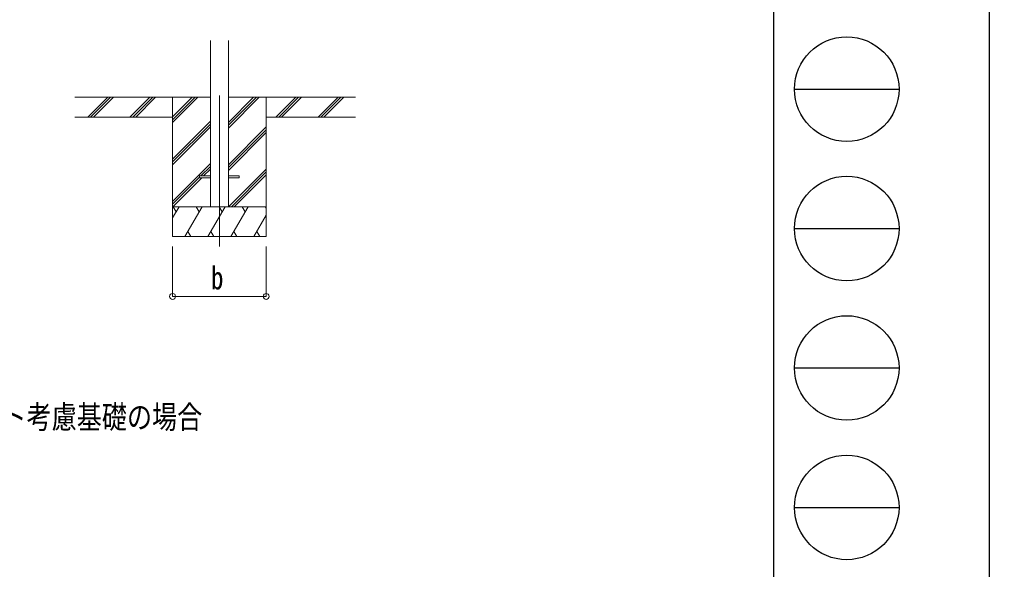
# Model space of a CAD drawing. Units: millimetres, scale not verified. Extents: x -14718 to 14718, y -10395 to 10395.
# Drawn here: x 9845 to 14718, y -8187 to -5425 of the extents above; entities that cross this region are included whole.
import ezdxf
from ezdxf.enums import TextEntityAlignment as Align

# ---------------------------------------------------------------- set-up
doc = ezdxf.new("R2010")
doc.units = ezdxf.units.MM
doc.header["$LTSCALE"] = 40
doc.layers.add('0-2_USER1', color=92, linetype='Continuous')
doc.layers.add('0-7_YKK_ZWAK', color=134, linetype='Continuous')
for name, color, linetype, lineweight in [('0-3_YKK_12', 40, 'Continuous', 18), ('0-4_YKK_13', 120, 'Continuous', 18), ('0-5_YKK_A1', 120, 'Continuous', 18), ('0-6_YKK_D', 200, 'Continuous', 18)]:
    doc.layers.add(name, color=color, linetype=linetype, lineweight=lineweight)
doc.styles.add('ＭＳ ゴシック', font='')
doc.styles.get('ＭＳ ゴシック').set_extended_font_data('MS Gothic')

msp = doc.modelspace()

# ---------------------------------------------------------------- linework, layer by layer
at = {"layer": '0-3_YKK_12'}
msp.add_line((10849.32, -5806.44), (10849.32, -6565.64), dxfattribs=at)
at = {"layer": '0-4_YKK_13'}
for p, q in [((10749.32, -6211.14), (10749.32, -6220.14)), ((10749.32, -6211.14), (10804.12, -6211.14)), ((10749.32, -6220.14), (10804.12, -6220.14)), ((10894.52, -6211.14), (10949.32, -6211.14)), ((10894.52, -6220.14), (10949.32, -6220.14)), ((10949.32, -6211.14), (10949.32, -6220.14))]:
    msp.add_line(p, q, dxfattribs=at)
at = {"layer": '0-5_YKK_A1'}
for p, q in [((10804.12, -5530.29), (10804.12, -6365.64)), ((10894.52, -5530.29), (10894.52, -6365.64)), ((10804.12, -5815.64), (10123.37, -5815.64)), ((10190.06, -5914.24), (10288.66, -5815.64)), ((10202.8, -5915.64), (10302.8, -5815.64)), ((10216.94, -5915.64), (10316.94, -5815.64)), ((10402.19, -5914.24), (10500.79, -5815.64)), ((10414.93, -5915.64), (10514.93, -5815.64)), ((10429.07, -5915.64), (10529.07, -5815.64)), ((10614.32, -5815.64), (10614.32, -6515.64)), ((10614.32, -5942.52), (10741.21, -5815.64)), ((10614.32, -5928.38), (10727.06, -5815.64)), ((10614.32, -5914.24), (10712.92, -5815.64)), ((10894.52, -5970.69), (11049.57, -5815.64)), ((10894.52, -5956.55), (11035.43, -5815.64)), ((10894.52, -5942.41), (11021.29, -5815.64)), ((10894.52, -5815.64), (11532.53, -5815.64)), ((11084.32, -5815.64), (11084.32, -6515.64)), ((11133.42, -5915.64), (11233.42, -5815.64)), ((11147.56, -5915.64), (11247.56, -5815.64)), ((11161.71, -5915.64), (11261.71, -5815.64)), ((11345.55, -5915.64), (11445.55, -5815.64)), ((11359.7, -5915.64), (11459.7, -5815.64)), ((11373.84, -5915.64), (11473.84, -5815.64)), ((10614.32, -5915.64), (10123.37, -5915.64)), ((10614.32, -6126.37), (10804.12, -5936.57)), ((11084.32, -5915.64), (11532.53, -5915.64)), ((10614.32, -6140.51), (10804.12, -5950.71)), ((10614.32, -6154.66), (10804.12, -5964.86)), ((10894.52, -6154.54), (11084.32, -5964.74)), ((10894.52, -6168.68), (11084.32, -5978.88)), ((10894.52, -6182.82), (11084.32, -5993.02)), ((10614.32, -6338.5), (10804.12, -6148.7)), ((10755.83, -6211.14), (10804.12, -6162.85)), ((10769.97, -6211.14), (10804.12, -6176.99)), ((10895.55, -6365.64), (11084.32, -6176.87)), ((10614.32, -6352.64), (10749.32, -6217.65)), ((10615.47, -6365.64), (10760.97, -6220.14)), ((10909.69, -6365.64), (11084.32, -6191.01)), ((10923.83, -6365.64), (11084.32, -6205.15)), ((11084.32, -6365.64), (10614.32, -6365.64)), ((10614.32, -6421.81), (10646.75, -6365.64)), ((10631.75, -6391.63), (10616.75, -6365.64)), ((10675.62, -6515.64), (10762.22, -6365.64)), ((10747.22, -6391.62), (10732.22, -6365.64)), ((10791.09, -6515.64), (10877.69, -6365.64)), ((10862.69, -6391.63), (10847.69, -6365.64)), ((10906.56, -6515.64), (10993.16, -6365.64)), ((10978.16, -6391.63), (10963.16, -6365.64)), ((11084.32, -6375.5), (11078.63, -6365.64)), ((11022.03, -6515.64), (11084.32, -6407.75)), ((10614.32, -6515.64), (11084.32, -6515.64)), ((10690.62, -6489.66), (10705.62, -6515.64)), ((10806.09, -6489.66), (10821.09, -6515.64)), ((10921.56, -6489.66), (10936.56, -6515.64)), ((11037.03, -6489.66), (11052.03, -6515.64))]:
    msp.add_line(p, q, dxfattribs=at)
at = {"layer": '0-6_YKK_D'}
for p, q in [((10614.32, -6565.64), (10614.32, -6816.64)), ((11084.32, -6565.64), (11084.32, -6816.64)), ((10614.32, -6815.64), (11084.32, -6815.64))]:
    msp.add_line(p, q, dxfattribs=at)
for centre in [(10614.32, -6815.64), (11084.32, -6815.64)]:
    msp.add_circle(centre, 14.88, dxfattribs=at)
at = {"layer": '0-7_YKK_ZWAK'}
for p, q in [((13632.57, 9712.5), (13632.57, -8837.5)), ((13737.57, -5775), (14262.57, -5775)), ((13737.57, -6475), (14262.57, -6475)), ((13737.57, -7175), (14262.57, -7175)), ((13737.57, -7875), (14262.57, -7875))]:
    msp.add_line(p, q, dxfattribs=at)
msp.add_lwpolyline([(-14717.5, -10395), (14717.5, -10395), (14717.5, 10395), (-14717.5, 10395)], close=True, dxfattribs=at)
for centre in [(14000.07, -5775), (14000.07, -6475), (14000.07, -7175), (14000.07, -7875)]:
    msp.add_circle(centre, 262.5, dxfattribs=at)

# ---------------------------------------------------------------- texts
at = {"layer": '0-2_USER1', "style": 'ＭＳ ゴシック', "width": 0.8}
msp.add_text('土間コンクリート考慮基礎の場合', height=115.5, dxfattribs=at).set_placement((8872.75, -7513.58), align=Align.BOTTOM_LEFT)
at = {"layer": '0-6_YKK_D', "style": 'ＭＳ ゴシック', "width": 0.8}
msp.add_text('b', height=115.5, dxfattribs=at).set_placement((10807.32, -6814.84), align=Align.BOTTOM_LEFT)

doc.saveas('drawing.dxf')
